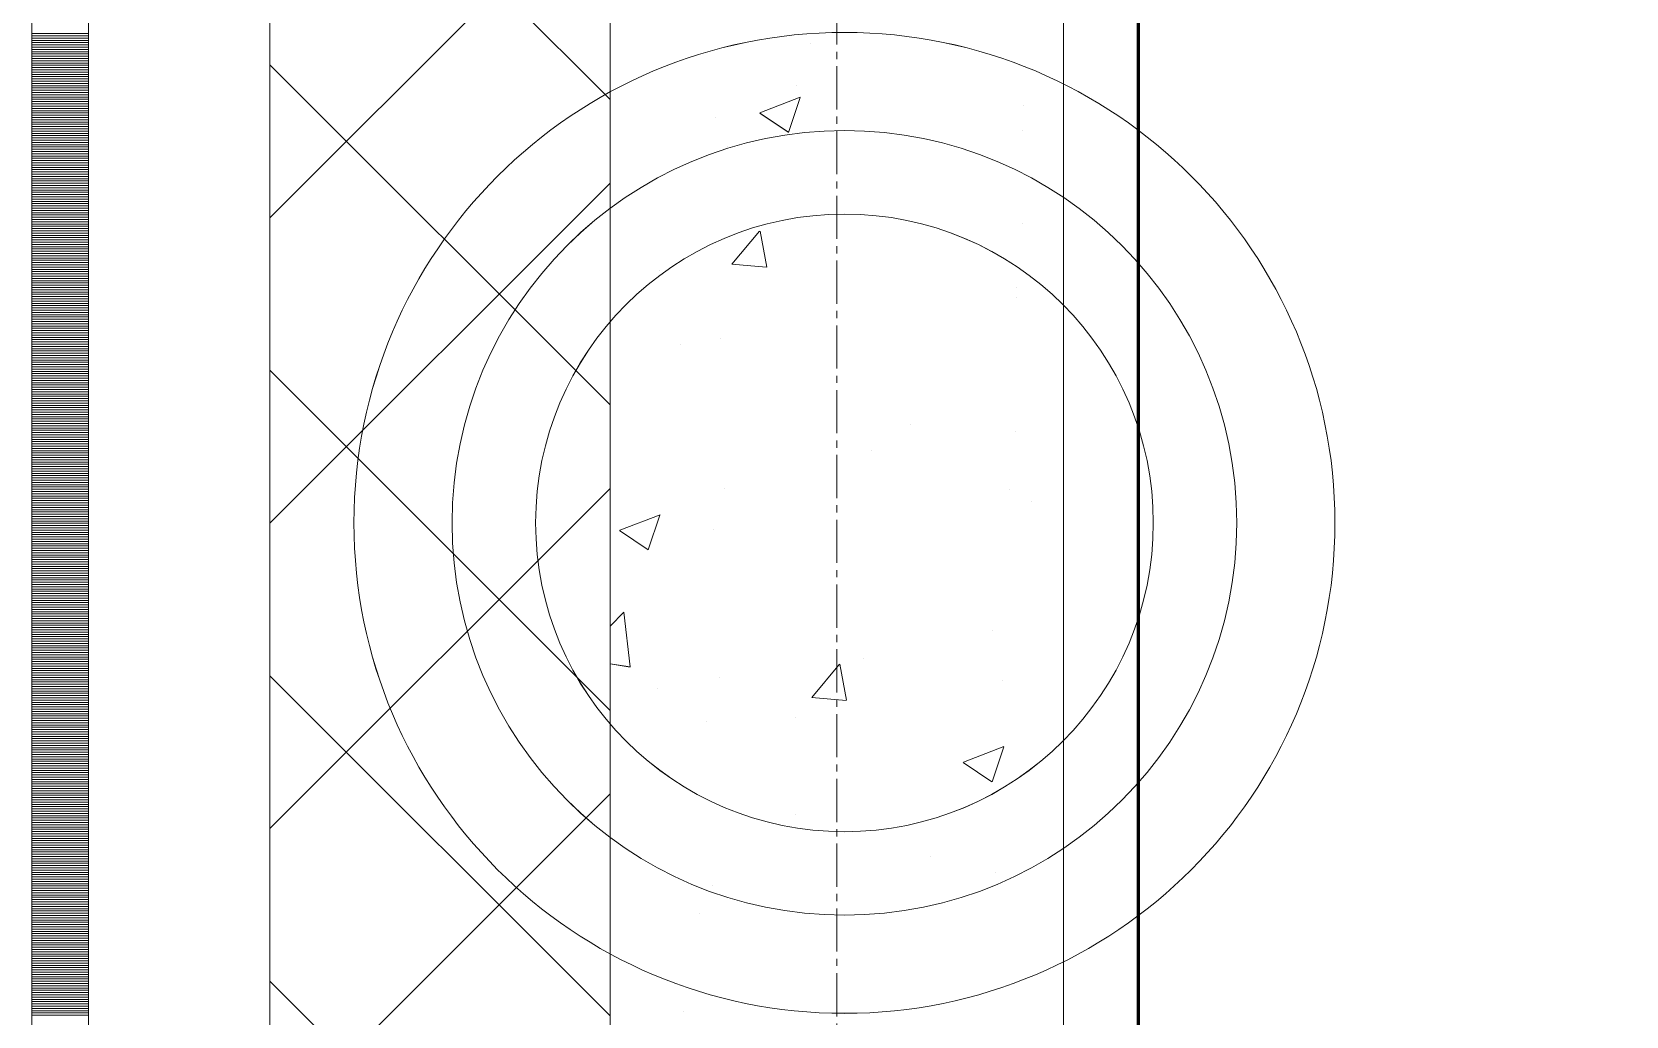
# Model space of a CAD drawing. Header units: millimetres. Extents: x 470010 to 1231400, y -134005 to 421770.
# Drawn here: x 672519 to 673222, y -37187 to -36753 of the extents above; entities that cross this region are included whole.
import ezdxf
from ezdxf.enums import TextEntityAlignment as Align

# ---------------------------------------------------------------- set-up
doc = ezdxf.new("R2010")
doc.units = ezdxf.units.MM
doc.linetypes.add('CENTER2', pattern=[28.575, 19.05, -3.175, 3.175, -3.175])
doc.linetypes.add('DASHED', pattern=[19.05, 12.7, -6.35])
doc.layers.get('Defpoints').update_dxf_attribs({"color": 140})
for name, color, linetype, lineweight in [('0) шп потолок', 3, 'Continuous', 60), ('АР_Стены ПЕНОблок', 52, 'Continuous', 20), ('АР_Тонкая', 254, 'Continuous', 5), ('АР_Утеплитель', 31, 'Continuous', 0), ('АР_Штриховка', 8, 'Continuous', 0)]:
    doc.layers.add(name, color=color, linetype=linetype, lineweight=lineweight)
doc.layers.add('АР_Делит', color=120, linetype='Continuous', lineweight=0, plot=False)
doc.layers.add('РД_Оси_100', color=7, linetype='Continuous', lineweight=0, true_color=0x525252)
doc.styles.add('style1', font='ARIALN.TTF')

# ---------------------------------------------------------------- blocks, each defined once
blk = doc.blocks.new('СОШ_2200_АР_ОСИ_М100_28.05.24')
at = {"layer": 'АР_Делит', "color": 251, "linetype": 'DASHED', "true_color": 0x636466}
blk.add_lwpolyline([(114955, 135155), (114955, -355), (93595.036, -355), (93595.036, 13855), (94145, 13855), (94145, 68320), (66055, 68320), (66055, 13857.73), (83455, 13857.73), (83455, -355), (45245, -355), (45245, 13145), (44695, 13145), (44695, 26755), (45245, 26755), (45245, 68320), (20455, 68320), (20455, 26755), (27955, 26755), (27955, 13145), (-355, 13145), (-355, 100855)], dxfattribs=at)
at = {"layer": 'РД_Оси_100', "color": 251, "linetype": 'CENTER2', "true_color": 0x636466}
blk.add_line((0, -6155), (0, 139938.679), dxfattribs=at)
blk = doc.blocks.new('A$C9108343f')
at = {"layer": '0) шп потолок'}
blk.add_lwpolyline([(14844.96, 61875), (14844.96, 70530), (7287.91, 70530), (7287.91, 61455), (13824.96, 61455)], dxfattribs=at)
at = {"layer": 'АР_Делит', "color": 18, "true_color": 0x000000}
for radius in [216.34, 173.04, 136.21]:
    blk.add_circle((7158.34, 63396.92), radius, dxfattribs=at)
at = {"layer": 'АР_Стены ПЕНОблок', "color": 18, "linetype": 'Continuous', "lineweight": 20, "true_color": 0x000000}
for p, q in [((7054.96, 97555), (7054.96, 21355)), ((7254.96, 21355), (7254.96, 97555))]:
    blk.add_line(p, q, dxfattribs=at)
at = {"layer": 'АР_Тонкая', "color": 18, "linetype": 'Continuous', "lineweight": 5, "true_color": 0x000000}
for p, q in [((6799.96, 97555), (6799.96, 21355)), ((6824.96, 97555), (6824.96, 21355)), ((6824.96, 21355), (6824.96, 97555)), ((6904.96, 21355), (6904.96, 97555))]:
    blk.add_line(p, q, dxfattribs=at)
at = {"layer": 'АР_Утеплитель', "color": 18, "linetype": 'Continuous', "lineweight": 0, "true_color": 0x000000}
for p, q in [((6904.96, 97555), (6904.96, 21355)), ((7054.96, 21355), (7054.96, 97555))]:
    blk.add_line(p, q, dxfattribs=at)
at = {"layer": 'АР_Штриховка', "color": 18, "linetype": 'Continuous', "lineweight": 0, "true_color": 0x000000}
for p, q in [((7054.96, 63583.63), (6904.96, 63733.63)), ((6904.96, 63531.5), (7054.96, 63681.5)), ((6799.96, 63612.75), (6824.96, 63612.75)), ((6799.96, 63611.75), (6824.96, 63611.75)), ((6799.96, 63610.75), (6824.96, 63610.75)), ((6799.96, 63609.75), (6824.96, 63609.75)), ((6799.96, 63608.75), (6824.96, 63608.75)), ((6799.96, 63607.75), (6824.96, 63607.75)), ((6799.96, 63606.75), (6824.96, 63606.75)), ((7143.42, 63608.27), (7143.42, 63608.27)), ((6799.96, 63605.75), (6824.96, 63605.75)), ((6799.96, 63604.75), (6824.96, 63604.75)), ((6799.96, 63603.75), (6824.96, 63603.75)), ((6799.96, 63602.75), (6824.96, 63602.75)), ((6799.96, 63601.75), (6824.96, 63601.75)), ((6799.96, 63600.75), (6824.96, 63600.75)), ((6799.96, 63599.75), (6824.96, 63599.75)), ((7054.96, 63448.93), (6904.96, 63598.93)), ((6799.96, 63598.75), (6824.96, 63598.75)), ((6799.96, 63597.75), (6824.96, 63597.75)), ((6799.96, 63596.75), (6824.96, 63596.75)), ((6799.96, 63595.75), (6824.96, 63595.75)), ((6799.96, 63594.75), (6824.96, 63594.75)), ((6799.96, 63593.75), (6824.96, 63593.75)), ((6799.96, 63592.75), (6824.96, 63592.75)), ((6799.96, 63591.75), (6824.96, 63591.75)), ((6799.96, 63590.75), (6824.96, 63590.75)), ((6799.96, 63589.75), (6824.96, 63589.75)), ((6799.96, 63588.75), (6824.96, 63588.75)), ((6799.96, 63587.75), (6824.96, 63587.75)), ((6799.96, 63586.75), (6824.96, 63586.75)), ((6799.96, 63585.75), (6824.96, 63585.75)), ((7137.32, 63589.71), (7137.32, 63589.71)), ((6799.96, 63584.75), (6824.96, 63584.75)), ((6799.96, 63583.75), (6824.96, 63583.75)), ((6799.96, 63582.75), (6824.96, 63582.75)), ((6799.96, 63581.75), (6824.96, 63581.75)), ((6799.96, 63580.75), (6824.96, 63580.75)), ((6799.96, 63579.75), (6824.96, 63579.75)), ((6799.96, 63578.75), (6824.96, 63578.75)), ((6799.96, 63577.75), (6824.96, 63577.75)), ((7121.03, 63577.86), (7138.81, 63584.69)), ((7133.61, 63569.19), (7138.76, 63584.54)), ((7237.19, 63580.89), (7237.19, 63580.89)), ((6799.96, 63576.75), (6824.96, 63576.75)), ((6799.96, 63575.75), (6824.96, 63575.75)), ((6799.96, 63574.75), (6824.96, 63574.75)), ((6799.96, 63573.75), (6824.96, 63573.75)), ((6799.96, 63572.75), (6824.96, 63572.75)), ((6799.96, 63571.75), (6824.96, 63571.75)), ((6799.96, 63570.75), (6824.96, 63570.75)), ((7101.28, 63575.85), (7101.28, 63575.85)), ((7120.96, 63577.72), (7133.59, 63569.2)), ((6799.96, 63569.75), (6824.96, 63569.75)), ((6799.96, 63568.75), (6824.96, 63568.75)), ((6799.96, 63567.75), (6824.96, 63567.75)), ((6799.96, 63566.75), (6824.96, 63566.75)), ((6799.96, 63565.75), (6824.96, 63565.75)), ((6799.96, 63564.75), (6824.96, 63564.75)), ((6799.96, 63563.75), (6824.96, 63563.75)), ((7236.87, 63570.12), (7236.87, 63570.12)), ((6799.96, 63562.75), (6824.96, 63562.75)), ((6799.96, 63561.75), (6824.96, 63561.75)), ((6799.96, 63560.75), (6824.96, 63560.75)), ((6799.96, 63559.75), (6824.96, 63559.75)), ((6799.96, 63558.75), (6824.96, 63558.75)), ((6799.96, 63557.75), (6824.96, 63557.75)), ((6799.96, 63556.75), (6824.96, 63556.75)), ((7106.78, 63563.01), (7106.78, 63563.01)), ((6799.96, 63555.75), (6824.96, 63555.75)), ((6799.96, 63554.75), (6824.96, 63554.75)), ((6799.96, 63553.75), (6824.96, 63553.75)), ((6799.96, 63552.75), (6824.96, 63552.75)), ((6799.96, 63551.75), (6824.96, 63551.75)), ((6799.96, 63550.75), (6824.96, 63550.75)), ((6799.96, 63549.75), (6824.96, 63549.75)), ((6799.96, 63548.75), (6824.96, 63548.75)), ((6799.96, 63547.75), (6824.96, 63547.75)), ((6799.96, 63546.75), (6824.96, 63546.75)), ((6799.96, 63545.75), (6824.96, 63545.75)), ((6799.96, 63544.75), (6824.96, 63544.75)), ((6799.96, 63543.75), (6824.96, 63543.75)), ((6799.96, 63542.75), (6824.96, 63542.75)), ((6904.96, 63396.79), (7054.96, 63546.79)), ((6799.96, 63541.75), (6824.96, 63541.75)), ((6799.96, 63540.75), (6824.96, 63540.75)), ((6799.96, 63539.75), (6824.96, 63539.75)), ((6799.96, 63538.75), (6824.96, 63538.75)), ((6799.96, 63537.75), (6824.96, 63537.75)), ((6799.96, 63536.75), (6824.96, 63536.75)), ((6799.96, 63535.75), (6824.96, 63535.75)), ((6799.96, 63534.75), (6824.96, 63534.75)), ((6799.96, 63533.75), (6824.96, 63533.75)), ((6799.96, 63532.75), (6824.96, 63532.75)), ((6799.96, 63531.75), (6824.96, 63531.75)), ((6799.96, 63530.75), (6824.96, 63530.75)), ((6799.96, 63529.75), (6824.96, 63529.75)), ((6799.96, 63528.75), (6824.96, 63528.75)), ((7237.01, 63529.2), (7237.01, 63529.2)), ((6799.96, 63527.75), (6824.96, 63527.75)), ((6799.96, 63526.75), (6824.96, 63526.75)), ((6799.96, 63525.75), (6824.96, 63525.75)), ((6799.96, 63524.75), (6824.96, 63524.75)), ((6799.96, 63523.75), (6824.96, 63523.75)), ((6799.96, 63522.75), (6824.96, 63522.75)), ((6799.96, 63521.75), (6824.96, 63521.75)), ((7108.64, 63511.01), (7120.89, 63525.6)), ((7124.05, 63509.72), (7121.11, 63525.64)), ((6799.96, 63520.75), (6824.96, 63520.75)), ((6799.96, 63519.75), (6824.96, 63519.75)), ((6799.96, 63518.75), (6824.96, 63518.75)), ((6799.96, 63517.75), (6824.96, 63517.75)), ((6799.96, 63516.75), (6824.96, 63516.75)), ((6799.96, 63515.75), (6824.96, 63515.75)), ((6799.96, 63514.75), (6824.96, 63514.75)), ((6799.96, 63513.75), (6824.96, 63513.75)), ((6799.96, 63512.75), (6824.96, 63512.75)), ((6799.96, 63511.75), (6824.96, 63511.75)), ((6799.96, 63510.75), (6824.96, 63510.75)), ((6799.96, 63509.75), (6824.96, 63509.75)), ((6799.96, 63508.75), (6824.96, 63508.75)), ((6799.96, 63507.75), (6824.96, 63507.75)), ((7076.6, 63508.09), (7076.6, 63508.09)), ((7108.64, 63511), (7123.82, 63509.68)), ((6799.96, 63506.75), (6824.96, 63506.75)), ((6799.96, 63505.75), (6824.96, 63505.75)), ((6799.96, 63504.75), (6824.96, 63504.75)), ((6799.96, 63503.75), (6824.96, 63503.75)), ((6799.96, 63502.75), (6824.96, 63502.75)), ((6799.96, 63501.75), (6824.96, 63501.75)), ((6799.96, 63500.75), (6824.96, 63500.75)), ((7234.33, 63500.82), (7234.33, 63500.82)), ((6799.96, 63499.75), (6824.96, 63499.75)), ((6799.96, 63498.75), (6824.96, 63498.75)), ((6799.96, 63497.75), (6824.96, 63497.75)), ((6799.96, 63496.75), (6824.96, 63496.75)), ((6799.96, 63495.75), (6824.96, 63495.75)), ((6799.96, 63494.75), (6824.96, 63494.75)), ((6799.96, 63493.75), (6824.96, 63493.75)), ((7234.1, 63496.34), (7234.1, 63496.34)), ((6799.96, 63492.75), (6824.96, 63492.75)), ((6799.96, 63491.75), (6824.96, 63491.75)), ((6799.96, 63490.75), (6824.96, 63490.75)), ((6799.96, 63489.75), (6824.96, 63489.75)), ((6799.96, 63488.75), (6824.96, 63488.75)), ((6799.96, 63487.75), (6824.96, 63487.75)), ((6799.96, 63486.75), (6824.96, 63486.75)), ((6799.96, 63485.75), (6824.96, 63485.75)), ((6799.96, 63484.75), (6824.96, 63484.75)), ((6799.96, 63483.75), (6824.96, 63483.75)), ((6799.96, 63482.75), (6824.96, 63482.75)), ((6799.96, 63481.75), (6824.96, 63481.75)), ((6799.96, 63480.75), (6824.96, 63480.75)), ((6799.96, 63479.75), (6824.96, 63479.75)), ((6799.96, 63478.75), (6824.96, 63478.75)), ((6799.96, 63477.75), (6824.96, 63477.75)), ((6799.96, 63476.75), (6824.96, 63476.75)), ((6799.96, 63475.75), (6824.96, 63475.75)), ((6799.96, 63474.75), (6824.96, 63474.75)), ((6799.96, 63473.75), (6824.96, 63473.75)), ((6799.96, 63472.75), (6824.96, 63472.75)), ((7086.2, 63475.4), (7086.2, 63475.4)), ((7103.69, 63478.45), (7103.69, 63478.45)), ((6799.96, 63471.75), (6824.96, 63471.75)), ((6799.96, 63470.75), (6824.96, 63470.75)), ((6799.96, 63469.75), (6824.96, 63469.75)), ((6799.96, 63468.75), (6824.96, 63468.75)), ((6799.96, 63467.75), (6824.96, 63467.75)), ((6799.96, 63466.75), (6824.96, 63466.75)), ((6799.96, 63465.75), (6824.96, 63465.75)), ((6799.96, 63464.75), (6824.96, 63464.75)), ((6799.96, 63463.75), (6824.96, 63463.75)), ((6799.96, 63462.75), (6824.96, 63462.75)), ((6799.96, 63461.75), (6824.96, 63461.75)), ((6799.96, 63460.75), (6824.96, 63460.75)), ((6799.96, 63459.75), (6824.96, 63459.75)), ((6799.96, 63458.75), (6824.96, 63458.75)), ((7054.96, 63314.22), (6904.96, 63464.22)), ((6799.96, 63457.75), (6824.96, 63457.75)), ((6799.96, 63456.75), (6824.96, 63456.75)), ((6799.96, 63455.75), (6824.96, 63455.75)), ((6799.96, 63454.75), (6824.96, 63454.75)), ((6799.96, 63453.75), (6824.96, 63453.75)), ((6799.96, 63452.75), (6824.96, 63452.75)), ((6799.96, 63451.75), (6824.96, 63451.75)), ((6799.96, 63450.75), (6824.96, 63450.75)), ((6799.96, 63449.75), (6824.96, 63449.75)), ((6799.96, 63448.75), (6824.96, 63448.75)), ((6799.96, 63447.75), (6824.96, 63447.75)), ((6799.96, 63446.75), (6824.96, 63446.75)), ((6799.96, 63445.75), (6824.96, 63445.75)), ((6799.96, 63444.75), (6824.96, 63444.75)), ((6799.96, 63443.75), (6824.96, 63443.75)), ((6799.96, 63442.75), (6824.96, 63442.75)), ((6799.96, 63441.75), (6824.96, 63441.75)), ((6799.96, 63440.75), (6824.96, 63440.75)), ((6799.96, 63439.75), (6824.96, 63439.75)), ((6799.96, 63438.75), (6824.96, 63438.75)), ((6799.96, 63437.75), (6824.96, 63437.75)), ((7187.4, 63440.33), (7187.4, 63440.33)), ((7233.78, 63437.4), (7233.78, 63437.4)), ((6799.96, 63436.75), (6824.96, 63436.75)), ((6799.96, 63435.75), (6824.96, 63435.75)), ((6799.96, 63434.75), (6824.96, 63434.75)), ((6799.96, 63433.75), (6824.96, 63433.75)), ((6799.96, 63432.75), (6824.96, 63432.75)), ((6799.96, 63431.75), (6824.96, 63431.75)), ((6799.96, 63430.75), (6824.96, 63430.75)), ((6799.96, 63429.75), (6824.96, 63429.75)), ((6799.96, 63428.75), (6824.96, 63428.75)), ((6799.96, 63427.75), (6824.96, 63427.75)), ((6799.96, 63426.75), (6824.96, 63426.75)), ((6799.96, 63425.75), (6824.96, 63425.75)), ((6799.96, 63424.75), (6824.96, 63424.75)), ((6799.96, 63423.75), (6824.96, 63423.75)), ((7170.19, 63429.02), (7170.19, 63429.02)), ((6799.96, 63422.75), (6824.96, 63422.75)), ((6799.96, 63421.75), (6824.96, 63421.75)), ((6799.96, 63420.75), (6824.96, 63420.75)), ((6799.96, 63419.75), (6824.96, 63419.75)), ((6799.96, 63418.75), (6824.96, 63418.75)), ((6799.96, 63417.75), (6824.96, 63417.75)), ((6799.96, 63416.75), (6824.96, 63416.75)), ((6799.96, 63415.75), (6824.96, 63415.75)), ((6799.96, 63414.75), (6824.96, 63414.75)), ((6799.96, 63413.75), (6824.96, 63413.75)), ((6799.96, 63412.75), (6824.96, 63412.75)), ((6799.96, 63411.75), (6824.96, 63411.75)), ((6799.96, 63410.75), (6824.96, 63410.75)), ((6799.96, 63409.75), (6824.96, 63409.75)), ((6904.96, 63262.09), (7054.96, 63412.09)), ((7105.37, 63411.94), (7105.37, 63411.94)), ((7231.02, 63411.78), (7231.02, 63411.78)), ((6799.96, 63408.75), (6824.96, 63408.75)), ((6799.96, 63407.75), (6824.96, 63407.75)), ((6799.96, 63406.75), (6824.96, 63406.75)), ((6799.96, 63405.75), (6824.96, 63405.75)), ((6799.96, 63404.75), (6824.96, 63404.75)), ((6799.96, 63403.75), (6824.96, 63403.75)), ((6799.96, 63402.75), (6824.96, 63402.75)), ((7240.96, 63406.21), (7240.96, 63406.21)), ((6799.96, 63401.75), (6824.96, 63401.75)), ((6799.96, 63400.75), (6824.96, 63400.75)), ((6799.96, 63399.75), (6824.96, 63399.75)), ((6799.96, 63398.75), (6824.96, 63398.75)), ((6799.96, 63397.75), (6824.96, 63397.75)), ((6799.96, 63396.75), (6824.96, 63396.75)), ((6799.96, 63395.75), (6824.96, 63395.75)), ((7059.22, 63393.68), (7077.01, 63400.5)), ((7071.81, 63385), (7076.96, 63400.35)), ((6799.96, 63394.75), (6824.96, 63394.75)), ((6799.96, 63393.75), (6824.96, 63393.75)), ((6799.96, 63392.75), (6824.96, 63392.75)), ((6799.96, 63391.75), (6824.96, 63391.75)), ((6799.96, 63390.75), (6824.96, 63390.75)), ((6799.96, 63389.75), (6824.96, 63389.75)), ((6799.96, 63388.75), (6824.96, 63388.75)), ((7059.16, 63393.53), (7071.79, 63385.01)), ((7100.6, 63393.9), (7100.6, 63393.9)), ((6799.96, 63387.75), (6824.96, 63387.75)), ((6799.96, 63386.75), (6824.96, 63386.75)), ((6799.96, 63385.75), (6824.96, 63385.75)), ((6799.96, 63384.75), (6824.96, 63384.75)), ((6799.96, 63383.75), (6824.96, 63383.75)), ((6799.96, 63382.75), (6824.96, 63382.75)), ((6799.96, 63381.75), (6824.96, 63381.75)), ((6799.96, 63380.75), (6824.96, 63380.75)), ((6799.96, 63379.75), (6824.96, 63379.75)), ((6799.96, 63378.75), (6824.96, 63378.75)), ((6799.96, 63377.75), (6824.96, 63377.75)), ((6799.96, 63376.75), (6824.96, 63376.75)), ((6799.96, 63375.75), (6824.96, 63375.75)), ((6799.96, 63374.75), (6824.96, 63374.75)), ((6799.96, 63373.75), (6824.96, 63373.75)), ((6799.96, 63372.75), (6824.96, 63372.75)), ((6799.96, 63371.75), (6824.96, 63371.75)), ((6799.96, 63370.75), (6824.96, 63370.75)), ((6799.96, 63369.75), (6824.96, 63369.75)), ((6799.96, 63368.75), (6824.96, 63368.75)), ((6799.96, 63367.75), (6824.96, 63367.75)), ((6799.96, 63366.75), (6824.96, 63366.75)), ((6799.96, 63365.75), (6824.96, 63365.75)), ((6799.96, 63364.75), (6824.96, 63364.75)), ((6799.96, 63363.75), (6824.96, 63363.75)), ((6799.96, 63362.75), (6824.96, 63362.75)), ((6799.96, 63361.75), (6824.96, 63361.75)), ((6799.96, 63360.75), (6824.96, 63360.75)), ((6799.96, 63359.75), (6824.96, 63359.75)), ((6799.96, 63358.75), (6824.96, 63358.75)), ((6799.96, 63357.75), (6824.96, 63357.75)), ((6799.96, 63356.75), (6824.96, 63356.75)), ((6799.96, 63355.75), (6824.96, 63355.75)), ((6799.96, 63354.75), (6824.96, 63354.75)), ((6799.96, 63353.75), (6824.96, 63353.75)), ((6799.96, 63352.75), (6824.96, 63352.75)), ((7054.96, 63351.31), (7060.97, 63357.58)), ((7063.85, 63333.46), (7061.04, 63357.58)), ((6799.96, 63351.75), (6824.96, 63351.75)), ((6799.96, 63350.75), (6824.96, 63350.75)), ((6799.96, 63349.75), (6824.96, 63349.75)), ((6799.96, 63348.75), (6824.96, 63348.75)), ((6799.96, 63347.75), (6824.96, 63347.75)), ((6799.96, 63346.75), (6824.96, 63346.75)), ((6799.96, 63345.75), (6824.96, 63345.75)), ((7223.84, 63349.27), (7223.84, 63349.27)), ((6799.96, 63344.75), (6824.96, 63344.75)), ((6799.96, 63343.75), (6824.96, 63343.75)), ((6799.96, 63342.75), (6824.96, 63342.75)), ((6799.96, 63341.75), (6824.96, 63341.75)), ((6799.96, 63340.75), (6824.96, 63340.75)), ((6799.96, 63339.75), (6824.96, 63339.75)), ((6799.96, 63338.75), (6824.96, 63338.75)), ((6799.96, 63337.75), (6824.96, 63337.75)), ((6799.96, 63336.75), (6824.96, 63336.75)), ((6799.96, 63335.75), (6824.96, 63335.75)), ((6799.96, 63334.75), (6824.96, 63334.75)), ((6799.96, 63333.75), (6824.96, 63333.75)), ((6799.96, 63332.75), (6824.96, 63332.75)), ((6799.96, 63331.75), (6824.96, 63331.75)), ((7054.96, 63334.73), (7063.83, 63333.35)), ((7143.89, 63319.95), (7156.13, 63334.54)), ((7159.29, 63318.66), (7156.36, 63334.58)), ((7166.96, 63337.21), (7166.96, 63337.21)), ((6799.96, 63330.75), (6824.96, 63330.75)), ((6799.96, 63329.75), (6824.96, 63329.75)), ((6799.96, 63328.75), (6824.96, 63328.75)), ((6799.96, 63327.75), (6824.96, 63327.75)), ((6799.96, 63326.75), (6824.96, 63326.75)), ((6799.96, 63325.75), (6824.96, 63325.75)), ((6799.96, 63324.75), (6824.96, 63324.75)), ((7054.96, 63179.52), (6904.96, 63329.52)), ((7103.37, 63328.84), (7103.37, 63328.84)), ((7227.93, 63327.23), (7227.93, 63327.23)), ((6799.96, 63323.75), (6824.96, 63323.75)), ((6799.96, 63322.75), (6824.96, 63322.75)), ((6799.96, 63321.75), (6824.96, 63321.75)), ((6799.96, 63320.75), (6824.96, 63320.75)), ((6799.96, 63319.75), (6824.96, 63319.75)), ((6799.96, 63318.75), (6824.96, 63318.75)), ((6799.96, 63317.75), (6824.96, 63317.75)), ((7075.71, 63323.84), (7075.71, 63323.84)), ((7143.89, 63319.95), (7159.07, 63318.62)), ((6799.96, 63316.75), (6824.96, 63316.75)), ((6799.96, 63315.75), (6824.96, 63315.75)), ((6799.96, 63314.75), (6824.96, 63314.75)), ((6799.96, 63313.75), (6824.96, 63313.75)), ((6799.96, 63312.75), (6824.96, 63312.75)), ((6799.96, 63311.75), (6824.96, 63311.75)), ((6799.96, 63310.75), (6824.96, 63310.75)), ((7136.87, 63311.22), (7136.87, 63311.22)), ((6799.96, 63309.75), (6824.96, 63309.75)), ((6799.96, 63308.75), (6824.96, 63308.75)), ((6799.96, 63307.75), (6824.96, 63307.75)), ((6799.96, 63306.75), (6824.96, 63306.75)), ((6799.96, 63305.75), (6824.96, 63305.75)), ((6799.96, 63304.75), (6824.96, 63304.75)), ((6799.96, 63303.75), (6824.96, 63303.75)), ((7097.51, 63309.34), (7097.51, 63309.34)), ((6799.96, 63302.75), (6824.96, 63302.75)), ((6799.96, 63301.75), (6824.96, 63301.75)), ((6799.96, 63300.75), (6824.96, 63300.75)), ((6799.96, 63299.75), (6824.96, 63299.75)), ((6799.96, 63298.75), (6824.96, 63298.75)), ((6799.96, 63297.75), (6824.96, 63297.75)), ((6799.96, 63296.75), (6824.96, 63296.75)), ((7210.84, 63291.41), (7228.62, 63298.24)), ((7223.42, 63282.74), (7228.57, 63298.09)), ((6799.96, 63295.75), (6824.96, 63295.75)), ((6799.96, 63294.75), (6824.96, 63294.75)), ((6799.96, 63293.75), (6824.96, 63293.75)), ((6799.96, 63292.75), (6824.96, 63292.75)), ((6799.96, 63291.75), (6824.96, 63291.75)), ((6799.96, 63290.75), (6824.96, 63290.75)), ((6799.96, 63289.75), (6824.96, 63289.75)), ((7210.77, 63291.26), (7223.41, 63282.74)), ((6799.96, 63288.75), (6824.96, 63288.75)), ((6799.96, 63287.75), (6824.96, 63287.75)), ((6799.96, 63286.75), (6824.96, 63286.75)), ((6799.96, 63285.75), (6824.96, 63285.75)), ((6799.96, 63284.75), (6824.96, 63284.75)), ((6799.96, 63283.75), (6824.96, 63283.75)), ((6799.96, 63282.75), (6824.96, 63282.75)), ((6799.96, 63281.75), (6824.96, 63281.75)), ((6799.96, 63280.75), (6824.96, 63280.75)), ((6799.96, 63279.75), (6824.96, 63279.75)), ((6799.96, 63278.75), (6824.96, 63278.75)), ((6799.96, 63277.75), (6824.96, 63277.75)), ((6799.96, 63276.75), (6824.96, 63276.75)), ((6799.96, 63275.75), (6824.96, 63275.75)), ((6904.96, 63127.38), (7054.96, 63277.38)), ((6799.96, 63274.75), (6824.96, 63274.75)), ((6799.96, 63273.75), (6824.96, 63273.75)), ((6799.96, 63272.75), (6824.96, 63272.75)), ((6799.96, 63271.75), (6824.96, 63271.75)), ((6799.96, 63270.75), (6824.96, 63270.75)), ((6799.96, 63269.75), (6824.96, 63269.75)), ((6799.96, 63268.75), (6824.96, 63268.75)), ((6799.96, 63267.75), (6824.96, 63267.75)), ((6799.96, 63266.75), (6824.96, 63266.75)), ((6799.96, 63265.75), (6824.96, 63265.75)), ((6799.96, 63264.75), (6824.96, 63264.75)), ((6799.96, 63263.75), (6824.96, 63263.75)), ((6799.96, 63262.75), (6824.96, 63262.75)), ((6799.96, 63261.75), (6824.96, 63261.75)), ((7136.57, 63268.07), (7136.57, 63268.07)), ((6799.96, 63260.75), (6824.96, 63260.75)), ((6799.96, 63259.75), (6824.96, 63259.75)), ((6799.96, 63258.75), (6824.96, 63258.75)), ((6799.96, 63257.75), (6824.96, 63257.75)), ((6799.96, 63256.75), (6824.96, 63256.75)), ((6799.96, 63255.75), (6824.96, 63255.75)), ((6799.96, 63254.75), (6824.96, 63254.75)), ((6799.96, 63253.75), (6824.96, 63253.75)), ((6799.96, 63252.75), (6824.96, 63252.75)), ((6799.96, 63251.75), (6824.96, 63251.75)), ((6799.96, 63250.75), (6824.96, 63250.75)), ((6799.96, 63249.75), (6824.96, 63249.75)), ((6799.96, 63248.75), (6824.96, 63248.75)), ((6799.96, 63247.75), (6824.96, 63247.75)), ((7196.34, 63249.7), (7196.34, 63249.7)), ((6799.96, 63246.75), (6824.96, 63246.75)), ((6799.96, 63245.75), (6824.96, 63245.75)), ((6799.96, 63244.75), (6824.96, 63244.75)), ((6799.96, 63243.75), (6824.96, 63243.75)), ((6799.96, 63242.75), (6824.96, 63242.75)), ((6799.96, 63241.75), (6824.96, 63241.75)), ((6799.96, 63240.75), (6824.96, 63240.75)), ((7224.84, 63242.67), (7224.84, 63242.67)), ((6799.96, 63239.75), (6824.96, 63239.75)), ((6799.96, 63238.75), (6824.96, 63238.75)), ((6799.96, 63237.75), (6824.96, 63237.75)), ((6799.96, 63236.75), (6824.96, 63236.75)), ((6799.96, 63235.75), (6824.96, 63235.75)), ((6799.96, 63234.75), (6824.96, 63234.75)), ((6799.96, 63233.75), (6824.96, 63233.75)), ((7100.14, 63237.03), (7100.14, 63237.03)), ((6799.96, 63232.75), (6824.96, 63232.75)), ((6799.96, 63231.75), (6824.96, 63231.75)), ((6799.96, 63230.75), (6824.96, 63230.75)), ((6799.96, 63229.75), (6824.96, 63229.75)), ((6799.96, 63228.75), (6824.96, 63228.75)), ((6799.96, 63227.75), (6824.96, 63227.75)), ((6799.96, 63226.75), (6824.96, 63226.75)), ((6799.96, 63225.75), (6824.96, 63225.75)), ((6799.96, 63224.75), (6824.96, 63224.75)), ((6799.96, 63223.75), (6824.96, 63223.75)), ((6799.96, 63222.75), (6824.96, 63222.75)), ((6799.96, 63221.75), (6824.96, 63221.75)), ((6799.96, 63220.75), (6824.96, 63220.75)), ((6799.96, 63219.75), (6824.96, 63219.75)), ((7094.43, 63224.79), (7094.43, 63224.79)), ((6799.96, 63218.75), (6824.96, 63218.75)), ((6799.96, 63217.75), (6824.96, 63217.75)), ((6799.96, 63216.75), (6824.96, 63216.75)), ((6799.96, 63215.75), (6824.96, 63215.75)), ((6799.96, 63214.75), (6824.96, 63214.75)), ((6799.96, 63213.75), (6824.96, 63213.75)), ((6799.96, 63212.75), (6824.96, 63212.75)), ((6799.96, 63211.75), (6824.96, 63211.75)), ((6799.96, 63210.75), (6824.96, 63210.75)), ((6799.96, 63209.75), (6824.96, 63209.75)), ((6799.96, 63208.75), (6824.96, 63208.75)), ((6799.96, 63207.75), (6824.96, 63207.75)), ((6799.96, 63206.75), (6824.96, 63206.75)), ((6799.96, 63205.75), (6824.96, 63205.75)), ((6799.96, 63204.75), (6824.96, 63204.75)), ((6799.96, 63203.75), (6824.96, 63203.75)), ((6799.96, 63202.75), (6824.96, 63202.75)), ((6799.96, 63201.75), (6824.96, 63201.75)), ((6799.96, 63200.75), (6824.96, 63200.75)), ((6799.96, 63199.75), (6824.96, 63199.75)), ((6799.96, 63198.75), (6824.96, 63198.75)), ((6799.96, 63197.75), (6824.96, 63197.75)), ((6799.96, 63196.75), (6824.96, 63196.75)), ((6799.96, 63195.75), (6824.96, 63195.75)), ((6799.96, 63194.75), (6824.96, 63194.75)), ((6799.96, 63193.75), (6824.96, 63193.75)), ((6799.96, 63192.75), (6824.96, 63192.75)), ((6799.96, 63191.75), (6824.96, 63191.75)), ((7054.96, 63044.82), (6904.96, 63194.82)), ((6799.96, 63190.75), (6824.96, 63190.75)), ((6799.96, 63189.75), (6824.96, 63189.75)), ((6799.96, 63188.75), (6824.96, 63188.75)), ((6799.96, 63187.75), (6824.96, 63187.75)), ((6799.96, 63186.75), (6824.96, 63186.75)), ((6799.96, 63185.75), (6824.96, 63185.75)), ((6799.96, 63184.75), (6824.96, 63184.75)), ((6799.96, 63183.75), (6824.96, 63183.75)), ((6799.96, 63182.75), (6824.96, 63182.75)), ((6799.96, 63181.75), (6824.96, 63181.75)), ((6799.96, 63180.75), (6824.96, 63180.75)), ((6799.96, 63179.75), (6824.96, 63179.75)), ((7087.41, 63181.43), (7087.41, 63181.43))]:
    blk.add_line(p, q, dxfattribs=at)
at = {"layer": 'РД_Оси_100'}
blk.add_blockref('СОШ_2200_АР_ОСИ_М100_28.05.24', (7154.96, 6755), dxfattribs=at)
at = {"layer": 'Defpoints', "color": 18, "true_color": 0x000000, "style": 'style1'}
for p in [(143949.34, 316089.12), (143974.98, 281639.5), (143890.4, 273244.71), (143839.99, 264276.81), (143967.75, 254892.38), (12251.96, 104178.14), (12382.58, 96023.14)]:
    blk.add_attdef('АР-ПОМЕЩЕНИЕ:НАИМЕНОВАНИЕ', text='', height=100, dxfattribs=at).set_placement(p, align=Align.MIDDLE)
at = {"layer": 'Defpoints', "color": 18, "true_color": 0x000000, "style": 'style1', "flags": 8}
for p in [(143951.3, 279099.09), (143848.34, 269251.11), (143875.33, 260094.25), (144049.74, 250824.7), (163419.28, 238153.36), (155897.46, 237965.97), (183037.2, 237965.97), (143342.94, 237876.19)]:
    blk.add_attdef('АР-ПОМЕЩЕНИЕ:НАИМЕНОВАНИЕ', text='', height=100, dxfattribs=at).set_placement(p, align=Align.MIDDLE)

msp = doc.modelspace()

# ---------------------------------------------------------------- linework, layer by layer
at = {"layer": '0) шп потолок'}
msp.add_lwpolyline([(680563.57, -38491.242), (680563.57, -29836.242), (673006.525, -29836.242), (673006.525, -38911.242), (679543.57, -38911.242)], dxfattribs=at)
at = {"layer": 'АР_Делит', "color": 18, "true_color": 0x000000}
for radius in [216.336, 173.036, 136.212]:
    msp.add_circle((672876.957, -36969.322), radius, dxfattribs=at)
at = {"layer": 'АР_Стены ПЕНОблок', "color": 18, "linetype": 'Continuous', "lineweight": 20, "true_color": 0x000000}
for p, q in [((672773.57, -2811.242), (672773.57, -79011.242)), ((672973.57, -79011.242), (672973.57, -2811.242))]:
    msp.add_line(p, q, dxfattribs=at)
at = {"layer": 'АР_Тонкая', "color": 18, "linetype": 'Continuous', "lineweight": 5, "true_color": 0x000000}
for p, q in [((672518.57, -2811.242), (672518.57, -79011.242)), ((672543.57, -2811.242), (672543.57, -79011.242)), ((672543.57, -79011.242), (672543.57, -2811.242)), ((672623.57, -79011.242), (672623.57, -2811.242))]:
    msp.add_line(p, q, dxfattribs=at)
at = {"layer": 'АР_Утеплитель', "color": 18, "linetype": 'Continuous', "lineweight": 0, "true_color": 0x000000}
for p, q in [((672623.57, -2811.242), (672623.57, -79011.242)), ((672773.57, -79011.242), (672773.57, -2811.242))]:
    msp.add_line(p, q, dxfattribs=at)
at = {"layer": 'АР_Штриховка', "color": 18, "linetype": 'Continuous', "lineweight": 0, "true_color": 0x000000}
for p, q in [((672773.57, -36782.61), (672623.57, -36632.61)), ((672623.57, -36834.747), (672773.57, -36684.747)), ((672518.57, -36753.492), (672543.57, -36753.492)), ((672518.57, -36754.492), (672543.57, -36754.492)), ((672518.57, -36755.492), (672543.57, -36755.492)), ((672518.57, -36756.492), (672543.57, -36756.492)), ((672518.57, -36757.492), (672543.57, -36757.492)), ((672518.57, -36758.492), (672543.57, -36758.492)), ((672518.57, -36759.492), (672543.57, -36759.492)), ((672518.57, -36760.492), (672543.57, -36760.492)), ((672518.57, -36761.492), (672543.57, -36761.492)), ((672518.57, -36762.492), (672543.57, -36762.492)), ((672518.57, -36763.492), (672543.57, -36763.492)), ((672518.57, -36764.492), (672543.57, -36764.492)), ((672518.57, -36765.492), (672543.57, -36765.492)), ((672518.57, -36766.492), (672543.57, -36766.492)), ((672518.57, -36767.492), (672543.57, -36767.492)), ((672518.57, -36768.492), (672543.57, -36768.492)), ((672518.57, -36769.492), (672543.57, -36769.492)), ((672518.57, -36770.492), (672543.57, -36770.492)), ((672518.57, -36771.492), (672543.57, -36771.492)), ((672518.57, -36772.492), (672543.57, -36772.492)), ((672518.57, -36773.492), (672543.57, -36773.492)), ((672773.57, -36917.314), (672623.57, -36767.314)), ((672518.57, -36774.492), (672543.57, -36774.492)), ((672518.57, -36775.492), (672543.57, -36775.492)), ((672518.57, -36776.492), (672543.57, -36776.492)), ((672518.57, -36777.492), (672543.57, -36777.492)), ((672518.57, -36778.492), (672543.57, -36778.492)), ((672518.57, -36779.492), (672543.57, -36779.492)), ((672518.57, -36780.492), (672543.57, -36780.492)), ((672518.57, -36781.492), (672543.57, -36781.492)), ((672518.57, -36782.492), (672543.57, -36782.492)), ((672518.57, -36783.492), (672543.57, -36783.492)), ((672518.57, -36784.492), (672543.57, -36784.492)), ((672518.57, -36785.492), (672543.57, -36785.492)), ((672518.57, -36786.492), (672543.57, -36786.492)), ((672518.57, -36787.492), (672543.57, -36787.492)), ((672839.638, -36788.379), (672857.422, -36781.552)), ((672852.22, -36797.052), (672857.37, -36781.703)), ((672518.57, -36788.492), (672543.57, -36788.492)), ((672518.57, -36789.492), (672543.57, -36789.492)), ((672518.57, -36790.492), (672543.57, -36790.492)), ((672518.57, -36791.492), (672543.57, -36791.492)), ((672518.57, -36792.492), (672543.57, -36792.492)), ((672518.57, -36793.492), (672543.57, -36793.492)), ((672518.57, -36794.492), (672543.57, -36794.492)), ((672839.571, -36788.525), (672852.206, -36797.047)), ((672518.57, -36795.492), (672543.57, -36795.492)), ((672518.57, -36796.492), (672543.57, -36796.492)), ((672518.57, -36797.492), (672543.57, -36797.492)), ((672518.57, -36798.492), (672543.57, -36798.492)), ((672518.57, -36799.492), (672543.57, -36799.492)), ((672518.57, -36800.492), (672543.57, -36800.492)), ((672518.57, -36801.492), (672543.57, -36801.492)), ((672518.57, -36802.492), (672543.57, -36802.492)), ((672518.57, -36803.492), (672543.57, -36803.492)), ((672518.57, -36804.492), (672543.57, -36804.492)), ((672518.57, -36805.492), (672543.57, -36805.492)), ((672518.57, -36806.492), (672543.57, -36806.492)), ((672518.57, -36807.492), (672543.57, -36807.492)), ((672518.57, -36808.492), (672543.57, -36808.492)), ((672518.57, -36809.492), (672543.57, -36809.492)), ((672518.57, -36810.492), (672543.57, -36810.492)), ((672518.57, -36811.492), (672543.57, -36811.492)), ((672518.57, -36812.492), (672543.57, -36812.492)), ((672518.57, -36813.492), (672543.57, -36813.492)), ((672518.57, -36814.492), (672543.57, -36814.492)), ((672518.57, -36815.492), (672543.57, -36815.492)), ((672518.57, -36816.492), (672543.57, -36816.492)), ((672518.57, -36817.492), (672543.57, -36817.492)), ((672518.57, -36818.492), (672543.57, -36818.492)), ((672518.57, -36819.492), (672543.57, -36819.492)), ((672518.57, -36820.492), (672543.57, -36820.492)), ((672518.57, -36821.492), (672543.57, -36821.492)), ((672518.57, -36822.492), (672543.57, -36822.492)), ((672623.57, -36969.451), (672773.57, -36819.451)), ((672518.57, -36823.492), (672543.57, -36823.492)), ((672518.57, -36824.492), (672543.57, -36824.492)), ((672518.57, -36825.492), (672543.57, -36825.492)), ((672518.57, -36826.492), (672543.57, -36826.492)), ((672518.57, -36827.492), (672543.57, -36827.492)), ((672518.57, -36828.492), (672543.57, -36828.492)), ((672518.57, -36829.492), (672543.57, -36829.492)), ((672518.57, -36830.492), (672543.57, -36830.492)), ((672518.57, -36831.492), (672543.57, -36831.492)), ((672518.57, -36832.492), (672543.57, -36832.492)), ((672518.57, -36833.492), (672543.57, -36833.492)), ((672518.57, -36834.492), (672543.57, -36834.492)), ((672518.57, -36835.492), (672543.57, -36835.492)), ((672518.57, -36836.492), (672543.57, -36836.492)), ((672518.57, -36837.492), (672543.57, -36837.492)), ((672518.57, -36838.492), (672543.57, -36838.492)), ((672518.57, -36839.492), (672543.57, -36839.492)), ((672518.57, -36840.492), (672543.57, -36840.492)), ((672518.57, -36841.492), (672543.57, -36841.492)), ((672518.57, -36842.492), (672543.57, -36842.492)), ((672518.57, -36843.492), (672543.57, -36843.492)), ((672827.254, -36855.234), (672839.499, -36840.641)), ((672842.663, -36856.525), (672839.726, -36840.603)), ((672518.57, -36844.492), (672543.57, -36844.492)), ((672518.57, -36845.492), (672543.57, -36845.492)), ((672518.57, -36846.492), (672543.57, -36846.492)), ((672518.57, -36847.492), (672543.57, -36847.492)), ((672518.57, -36848.492), (672543.57, -36848.492)), ((672518.57, -36849.492), (672543.57, -36849.492)), ((672518.57, -36850.492), (672543.57, -36850.492)), ((672518.57, -36851.492), (672543.57, -36851.492)), ((672518.57, -36852.492), (672543.57, -36852.492)), ((672518.57, -36853.492), (672543.57, -36853.492)), ((672518.57, -36854.492), (672543.57, -36854.492)), ((672518.57, -36855.492), (672543.57, -36855.492)), ((672518.57, -36856.492), (672543.57, -36856.492)), ((672518.57, -36857.492), (672543.57, -36857.492)), ((672827.254, -36855.238), (672842.436, -36856.566)), ((672518.57, -36858.492), (672543.57, -36858.492)), ((672518.57, -36859.492), (672543.57, -36859.492)), ((672518.57, -36860.492), (672543.57, -36860.492)), ((672518.57, -36861.492), (672543.57, -36861.492)), ((672518.57, -36862.492), (672543.57, -36862.492)), ((672518.57, -36863.492), (672543.57, -36863.492)), ((672518.57, -36864.492), (672543.57, -36864.492)), ((672518.57, -36865.492), (672543.57, -36865.492)), ((672518.57, -36866.492), (672543.57, -36866.492)), ((672518.57, -36867.492), (672543.57, -36867.492)), ((672518.57, -36868.492), (672543.57, -36868.492)), ((672518.57, -36869.492), (672543.57, -36869.492)), ((672518.57, -36870.492), (672543.57, -36870.492)), ((672518.57, -36871.492), (672543.57, -36871.492)), ((672518.57, -36872.492), (672543.57, -36872.492)), ((672518.57, -36873.492), (672543.57, -36873.492)), ((672518.57, -36874.492), (672543.57, -36874.492)), ((672518.57, -36875.492), (672543.57, -36875.492)), ((672518.57, -36876.492), (672543.57, -36876.492)), ((672518.57, -36877.492), (672543.57, -36877.492)), ((672518.57, -36878.492), (672543.57, -36878.492)), ((672518.57, -36879.492), (672543.57, -36879.492)), ((672518.57, -36880.492), (672543.57, -36880.492)), ((672518.57, -36881.492), (672543.57, -36881.492)), ((672518.57, -36882.492), (672543.57, -36882.492)), ((672518.57, -36883.492), (672543.57, -36883.492)), ((672518.57, -36884.492), (672543.57, -36884.492)), ((672518.57, -36885.492), (672543.57, -36885.492)), ((672518.57, -36886.492), (672543.57, -36886.492)), ((672518.57, -36887.492), (672543.57, -36887.492)), ((672518.57, -36888.492), (672543.57, -36888.492)), ((672518.57, -36889.492), (672543.57, -36889.492)), ((672518.57, -36890.492), (672543.57, -36890.492)), ((672518.57, -36891.492), (672543.57, -36891.492)), ((672518.57, -36892.492), (672543.57, -36892.492)), ((672518.57, -36893.492), (672543.57, -36893.492)), ((672518.57, -36894.492), (672543.57, -36894.492)), ((672518.57, -36895.492), (672543.57, -36895.492)), ((672518.57, -36896.492), (672543.57, -36896.492)), ((672518.57, -36897.492), (672543.57, -36897.492)), ((672518.57, -36898.492), (672543.57, -36898.492)), ((672518.57, -36899.492), (672543.57, -36899.492)), ((672518.57, -36900.492), (672543.57, -36900.492)), ((672518.57, -36901.492), (672543.57, -36901.492)), ((672518.57, -36902.492), (672543.57, -36902.492)), ((672518.57, -36903.492), (672543.57, -36903.492)), ((672518.57, -36904.492), (672543.57, -36904.492)), ((672518.57, -36905.492), (672543.57, -36905.492)), ((672518.57, -36906.492), (672543.57, -36906.492)), ((672518.57, -36907.492), (672543.57, -36907.492)), ((672773.57, -37052.018), (672623.57, -36902.018)), ((672518.57, -36908.492), (672543.57, -36908.492)), ((672518.57, -36909.492), (672543.57, -36909.492)), ((672518.57, -36910.492), (672543.57, -36910.492)), ((672518.57, -36911.492), (672543.57, -36911.492)), ((672518.57, -36912.492), (672543.57, -36912.492)), ((672518.57, -36913.492), (672543.57, -36913.492)), ((672518.57, -36914.492), (672543.57, -36914.492)), ((672518.57, -36915.492), (672543.57, -36915.492)), ((672518.57, -36916.492), (672543.57, -36916.492)), ((672518.57, -36917.492), (672543.57, -36917.492)), ((672518.57, -36918.492), (672543.57, -36918.492)), ((672518.57, -36919.492), (672543.57, -36919.492)), ((672518.57, -36920.492), (672543.57, -36920.492)), ((672518.57, -36921.492), (672543.57, -36921.492)), ((672518.57, -36922.492), (672543.57, -36922.492)), ((672518.57, -36923.492), (672543.57, -36923.492)), ((672518.57, -36924.492), (672543.57, -36924.492)), ((672518.57, -36925.492), (672543.57, -36925.492)), ((672518.57, -36926.492), (672543.57, -36926.492)), ((672518.57, -36927.492), (672543.57, -36927.492)), ((672518.57, -36928.492), (672543.57, -36928.492)), ((672518.57, -36929.492), (672543.57, -36929.492)), ((672518.57, -36930.492), (672543.57, -36930.492)), ((672518.57, -36931.492), (672543.57, -36931.492)), ((672518.57, -36932.492), (672543.57, -36932.492)), ((672518.57, -36933.492), (672543.57, -36933.492)), ((672518.57, -36934.492), (672543.57, -36934.492)), ((672518.57, -36935.492), (672543.57, -36935.492)), ((672518.57, -36936.492), (672543.57, -36936.492)), ((672518.57, -36937.492), (672543.57, -36937.492)), ((672518.57, -36938.492), (672543.57, -36938.492)), ((672518.57, -36939.492), (672543.57, -36939.492)), ((672518.57, -36940.492), (672543.57, -36940.492)), ((672518.57, -36941.492), (672543.57, -36941.492)), ((672518.57, -36942.492), (672543.57, -36942.492)), ((672518.57, -36943.492), (672543.57, -36943.492)), ((672518.57, -36944.492), (672543.57, -36944.492)), ((672518.57, -36945.492), (672543.57, -36945.492)), ((672518.57, -36946.492), (672543.57, -36946.492)), ((672518.57, -36947.492), (672543.57, -36947.492)), ((672518.57, -36948.492), (672543.57, -36948.492)), ((672518.57, -36949.492), (672543.57, -36949.492)), ((672518.57, -36950.492), (672543.57, -36950.492)), ((672518.57, -36951.492), (672543.57, -36951.492)), ((672518.57, -36952.492), (672543.57, -36952.492)), ((672518.57, -36953.492), (672543.57, -36953.492)), ((672518.57, -36954.492), (672543.57, -36954.492)), ((672518.57, -36955.492), (672543.57, -36955.492)), ((672518.57, -36956.492), (672543.57, -36956.492)), ((672623.57, -37104.155), (672773.57, -36954.155)), ((672518.57, -36957.492), (672543.57, -36957.492)), ((672518.57, -36958.492), (672543.57, -36958.492)), ((672518.57, -36959.492), (672543.57, -36959.492)), ((672518.57, -36960.492), (672543.57, -36960.492)), ((672518.57, -36961.492), (672543.57, -36961.492)), ((672518.57, -36962.492), (672543.57, -36962.492)), ((672518.57, -36963.492), (672543.57, -36963.492)), ((672518.57, -36964.492), (672543.57, -36964.492)), ((672518.57, -36965.492), (672543.57, -36965.492)), ((672518.57, -36966.492), (672543.57, -36966.492)), ((672518.57, -36967.492), (672543.57, -36967.492)), ((672518.57, -36968.492), (672543.57, -36968.492)), ((672518.57, -36969.492), (672543.57, -36969.492)), ((672518.57, -36970.492), (672543.57, -36970.492)), ((672777.836, -36972.567), (672795.62, -36965.74)), ((672790.418, -36981.24), (672795.568, -36965.891)), ((672518.57, -36971.492), (672543.57, -36971.492)), ((672518.57, -36972.492), (672543.57, -36972.492)), ((672518.57, -36973.492), (672543.57, -36973.492)), ((672518.57, -36974.492), (672543.57, -36974.492)), ((672518.57, -36975.492), (672543.57, -36975.492)), ((672518.57, -36976.492), (672543.57, -36976.492)), ((672518.57, -36977.492), (672543.57, -36977.492)), ((672777.769, -36972.713), (672790.404, -36981.235)), ((672518.57, -36978.492), (672543.57, -36978.492)), ((672518.57, -36979.492), (672543.57, -36979.492)), ((672518.57, -36980.492), (672543.57, -36980.492)), ((672518.57, -36981.492), (672543.57, -36981.492)), ((672518.57, -36982.492), (672543.57, -36982.492)), ((672518.57, -36983.492), (672543.57, -36983.492)), ((672518.57, -36984.492), (672543.57, -36984.492)), ((672518.57, -36985.492), (672543.57, -36985.492)), ((672518.57, -36986.492), (672543.57, -36986.492)), ((672518.57, -36987.492), (672543.57, -36987.492)), ((672518.57, -36988.492), (672543.57, -36988.492)), ((672518.57, -36989.492), (672543.57, -36989.492)), ((672518.57, -36990.492), (672543.57, -36990.492)), ((672518.57, -36991.492), (672543.57, -36991.492)), ((672518.57, -36992.492), (672543.57, -36992.492)), ((672518.57, -36993.492), (672543.57, -36993.492)), ((672518.57, -36994.492), (672543.57, -36994.492)), ((672518.57, -36995.492), (672543.57, -36995.492)), ((672518.57, -36996.492), (672543.57, -36996.492)), ((672518.57, -36997.492), (672543.57, -36997.492)), ((672518.57, -36998.492), (672543.57, -36998.492)), ((672518.57, -36999.492), (672543.57, -36999.492)), ((672518.57, -37000.492), (672543.57, -37000.492)), ((672518.57, -37001.492), (672543.57, -37001.492)), ((672518.57, -37002.492), (672543.57, -37002.492)), ((672518.57, -37003.492), (672543.57, -37003.492)), ((672518.57, -37004.492), (672543.57, -37004.492)), ((672518.57, -37005.492), (672543.57, -37005.492)), ((672518.57, -37006.492), (672543.57, -37006.492)), ((672518.57, -37007.492), (672543.57, -37007.492)), ((672518.57, -37008.492), (672543.57, -37008.492)), ((672518.57, -37009.492), (672543.57, -37009.492)), ((672518.57, -37010.492), (672543.57, -37010.492)), ((672518.57, -37011.492), (672543.57, -37011.492)), ((672518.57, -37012.492), (672543.57, -37012.492)), ((672773.57, -37014.935), (672779.586, -37008.665)), ((672782.457, -37032.78), (672779.651, -37008.658)), ((672518.57, -37013.492), (672543.57, -37013.492)), ((672518.57, -37014.492), (672543.57, -37014.492)), ((672518.57, -37015.492), (672543.57, -37015.492)), ((672518.57, -37016.492), (672543.57, -37016.492)), ((672518.57, -37017.492), (672543.57, -37017.492)), ((672518.57, -37018.492), (672543.57, -37018.492)), ((672518.57, -37019.492), (672543.57, -37019.492)), ((672518.57, -37020.492), (672543.57, -37020.492)), ((672518.57, -37021.492), (672543.57, -37021.492)), ((672518.57, -37022.492), (672543.57, -37022.492)), ((672518.57, -37023.492), (672543.57, -37023.492)), ((672518.57, -37024.492), (672543.57, -37024.492)), ((672518.57, -37025.492), (672543.57, -37025.492)), ((672518.57, -37026.492), (672543.57, -37026.492)), ((672518.57, -37027.492), (672543.57, -37027.492)), ((672518.57, -37028.492), (672543.57, -37028.492)), ((672518.57, -37029.492), (672543.57, -37029.492)), ((672518.57, -37030.492), (672543.57, -37030.492)), ((672518.57, -37031.492), (672543.57, -37031.492)), ((672518.57, -37032.492), (672543.57, -37032.492)), ((672518.57, -37033.492), (672543.57, -37033.492)), ((672773.57, -37031.514), (672782.44, -37032.889)), ((672862.498, -37046.291), (672874.743, -37031.698)), ((672877.906, -37047.582), (672874.969, -37031.66)), ((672518.57, -37034.492), (672543.57, -37034.492)), ((672518.57, -37035.492), (672543.57, -37035.492)), ((672518.57, -37036.492), (672543.57, -37036.492)), ((672518.57, -37037.492), (672543.57, -37037.492)), ((672518.57, -37038.492), (672543.57, -37038.492)), ((672518.57, -37039.492), (672543.57, -37039.492)), ((672518.57, -37040.492), (672543.57, -37040.492)), ((672773.57, -37186.721), (672623.57, -37036.721)), ((672518.57, -37041.492), (672543.57, -37041.492)), ((672518.57, -37042.492), (672543.57, -37042.492)), ((672518.57, -37043.492), (672543.57, -37043.492)), ((672518.57, -37044.492), (672543.57, -37044.492)), ((672518.57, -37045.492), (672543.57, -37045.492)), ((672518.57, -37046.492), (672543.57, -37046.492)), ((672518.57, -37047.492), (672543.57, -37047.492)), ((672862.497, -37046.295), (672877.679, -37047.623)), ((672518.57, -37048.492), (672543.57, -37048.492)), ((672518.57, -37049.492), (672543.57, -37049.492)), ((672518.57, -37050.492), (672543.57, -37050.492)), ((672518.57, -37051.492), (672543.57, -37051.492)), ((672518.57, -37052.492), (672543.57, -37052.492)), ((672518.57, -37053.492), (672543.57, -37053.492)), ((672518.57, -37054.492), (672543.57, -37054.492)), ((672518.57, -37055.492), (672543.57, -37055.492)), ((672518.57, -37056.492), (672543.57, -37056.492)), ((672518.57, -37057.492), (672543.57, -37057.492)), ((672518.57, -37058.492), (672543.57, -37058.492)), ((672518.57, -37059.492), (672543.57, -37059.492)), ((672518.57, -37060.492), (672543.57, -37060.492)), ((672518.57, -37061.492), (672543.57, -37061.492)), ((672518.57, -37062.492), (672543.57, -37062.492)), ((672518.57, -37063.492), (672543.57, -37063.492)), ((672518.57, -37064.492), (672543.57, -37064.492)), ((672518.57, -37065.492), (672543.57, -37065.492)), ((672518.57, -37066.492), (672543.57, -37066.492)), ((672518.57, -37067.492), (672543.57, -37067.492)), ((672518.57, -37068.492), (672543.57, -37068.492)), ((672929.45, -37074.832), (672947.235, -37068.005)), ((672942.032, -37083.505), (672947.182, -37068.156)), ((672518.57, -37069.492), (672543.57, -37069.492)), ((672518.57, -37070.492), (672543.57, -37070.492)), ((672518.57, -37071.492), (672543.57, -37071.492)), ((672518.57, -37072.492), (672543.57, -37072.492)), ((672518.57, -37073.492), (672543.57, -37073.492)), ((672518.57, -37074.492), (672543.57, -37074.492)), ((672518.57, -37075.492), (672543.57, -37075.492)), ((672929.384, -37074.978), (672942.018, -37083.5)), ((672518.57, -37076.492), (672543.57, -37076.492)), ((672518.57, -37077.492), (672543.57, -37077.492)), ((672518.57, -37078.492), (672543.57, -37078.492)), ((672518.57, -37079.492), (672543.57, -37079.492)), ((672518.57, -37080.492), (672543.57, -37080.492)), ((672518.57, -37081.492), (672543.57, -37081.492)), ((672518.57, -37082.492), (672543.57, -37082.492)), ((672518.57, -37083.492), (672543.57, -37083.492)), ((672518.57, -37084.492), (672543.57, -37084.492)), ((672518.57, -37085.492), (672543.57, -37085.492)), ((672518.57, -37086.492), (672543.57, -37086.492)), ((672518.57, -37087.492), (672543.57, -37087.492)), ((672518.57, -37088.492), (672543.57, -37088.492)), ((672518.57, -37089.492), (672543.57, -37089.492)), ((672518.57, -37090.492), (672543.57, -37090.492)), ((672623.57, -37238.858), (672773.57, -37088.858)), ((672518.57, -37091.492), (672543.57, -37091.492)), ((672518.57, -37092.492), (672543.57, -37092.492)), ((672518.57, -37093.492), (672543.57, -37093.492)), ((672518.57, -37094.492), (672543.57, -37094.492)), ((672518.57, -37095.492), (672543.57, -37095.492)), ((672518.57, -37096.492), (672543.57, -37096.492)), ((672518.57, -37097.492), (672543.57, -37097.492)), ((672518.57, -37098.492), (672543.57, -37098.492)), ((672518.57, -37099.492), (672543.57, -37099.492)), ((672518.57, -37100.492), (672543.57, -37100.492)), ((672518.57, -37101.492), (672543.57, -37101.492)), ((672518.57, -37102.492), (672543.57, -37102.492)), ((672518.57, -37103.492), (672543.57, -37103.492)), ((672518.57, -37104.492), (672543.57, -37104.492)), ((672518.57, -37105.492), (672543.57, -37105.492)), ((672518.57, -37106.492), (672543.57, -37106.492)), ((672518.57, -37107.492), (672543.57, -37107.492)), ((672518.57, -37108.492), (672543.57, -37108.492)), ((672518.57, -37109.492), (672543.57, -37109.492)), ((672518.57, -37110.492), (672543.57, -37110.492)), ((672518.57, -37111.492), (672543.57, -37111.492)), ((672518.57, -37112.492), (672543.57, -37112.492)), ((672518.57, -37113.492), (672543.57, -37113.492)), ((672518.57, -37114.492), (672543.57, -37114.492)), ((672518.57, -37115.492), (672543.57, -37115.492)), ((672518.57, -37116.492), (672543.57, -37116.492)), ((672518.57, -37117.492), (672543.57, -37117.492)), ((672518.57, -37118.492), (672543.57, -37118.492)), ((672518.57, -37119.492), (672543.57, -37119.492)), ((672518.57, -37120.492), (672543.57, -37120.492)), ((672518.57, -37121.492), (672543.57, -37121.492)), ((672518.57, -37122.492), (672543.57, -37122.492)), ((672518.57, -37123.492), (672543.57, -37123.492)), ((672518.57, -37124.492), (672543.57, -37124.492)), ((672518.57, -37125.492), (672543.57, -37125.492)), ((672518.57, -37126.492), (672543.57, -37126.492)), ((672518.57, -37127.492), (672543.57, -37127.492)), ((672518.57, -37128.492), (672543.57, -37128.492)), ((672518.57, -37129.492), (672543.57, -37129.492)), ((672518.57, -37130.492), (672543.57, -37130.492)), ((672518.57, -37131.492), (672543.57, -37131.492)), ((672518.57, -37132.492), (672543.57, -37132.492)), ((672518.57, -37133.492), (672543.57, -37133.492)), ((672518.57, -37134.492), (672543.57, -37134.492)), ((672518.57, -37135.492), (672543.57, -37135.492)), ((672518.57, -37136.492), (672543.57, -37136.492)), ((672518.57, -37137.492), (672543.57, -37137.492)), ((672518.57, -37138.492), (672543.57, -37138.492)), ((672518.57, -37139.492), (672543.57, -37139.492)), ((672518.57, -37140.492), (672543.57, -37140.492)), ((672518.57, -37141.492), (672543.57, -37141.492)), ((672518.57, -37142.492), (672543.57, -37142.492)), ((672518.57, -37143.492), (672543.57, -37143.492)), ((672518.57, -37144.492), (672543.57, -37144.492)), ((672518.57, -37145.492), (672543.57, -37145.492)), ((672518.57, -37146.492), (672543.57, -37146.492)), ((672518.57, -37147.492), (672543.57, -37147.492)), ((672518.57, -37148.492), (672543.57, -37148.492)), ((672518.57, -37149.492), (672543.57, -37149.492)), ((672518.57, -37150.492), (672543.57, -37150.492)), ((672518.57, -37151.492), (672543.57, -37151.492)), ((672518.57, -37152.492), (672543.57, -37152.492)), ((672518.57, -37153.492), (672543.57, -37153.492)), ((672518.57, -37154.492), (672543.57, -37154.492)), ((672518.57, -37155.492), (672543.57, -37155.492)), ((672518.57, -37156.492), (672543.57, -37156.492)), ((672518.57, -37157.492), (672543.57, -37157.492)), ((672518.57, -37158.492), (672543.57, -37158.492)), ((672518.57, -37159.492), (672543.57, -37159.492)), ((672518.57, -37160.492), (672543.57, -37160.492)), ((672518.57, -37161.492), (672543.57, -37161.492)), ((672518.57, -37162.492), (672543.57, -37162.492)), ((672518.57, -37163.492), (672543.57, -37163.492)), ((672518.57, -37164.492), (672543.57, -37164.492)), ((672518.57, -37165.492), (672543.57, -37165.492)), ((672518.57, -37166.492), (672543.57, -37166.492)), ((672518.57, -37167.492), (672543.57, -37167.492)), ((672518.57, -37168.492), (672543.57, -37168.492)), ((672518.57, -37169.492), (672543.57, -37169.492)), ((672518.57, -37170.492), (672543.57, -37170.492)), ((672518.57, -37171.492), (672543.57, -37171.492)), ((672518.57, -37172.492), (672543.57, -37172.492)), ((672518.57, -37173.492), (672543.57, -37173.492)), ((672518.57, -37174.492), (672543.57, -37174.492)), ((672773.57, -37321.425), (672623.57, -37171.425)), ((672518.57, -37175.492), (672543.57, -37175.492)), ((672518.57, -37176.492), (672543.57, -37176.492)), ((672518.57, -37177.492), (672543.57, -37177.492)), ((672518.57, -37178.492), (672543.57, -37178.492)), ((672518.57, -37179.492), (672543.57, -37179.492)), ((672518.57, -37180.492), (672543.57, -37180.492)), ((672518.57, -37181.492), (672543.57, -37181.492)), ((672518.57, -37182.492), (672543.57, -37182.492)), ((672518.57, -37183.492), (672543.57, -37183.492)), ((672518.57, -37184.492), (672543.57, -37184.492)), ((672518.57, -37185.492), (672543.57, -37185.492)), ((672518.57, -37186.492), (672543.57, -37186.492))]:
    msp.add_line(p, q, dxfattribs=at)

# ---------------------------------------------------------------- block references
msp.add_blockref('A$C9108343f', (665718.612, -100366.242))
at = {"layer": 'РД_Оси_100'}
msp.add_blockref('СОШ_2200_АР_ОСИ_М100_28.05.24', (672873.57, -93611.242), dxfattribs=at)

doc.saveas('drawing.dxf')
